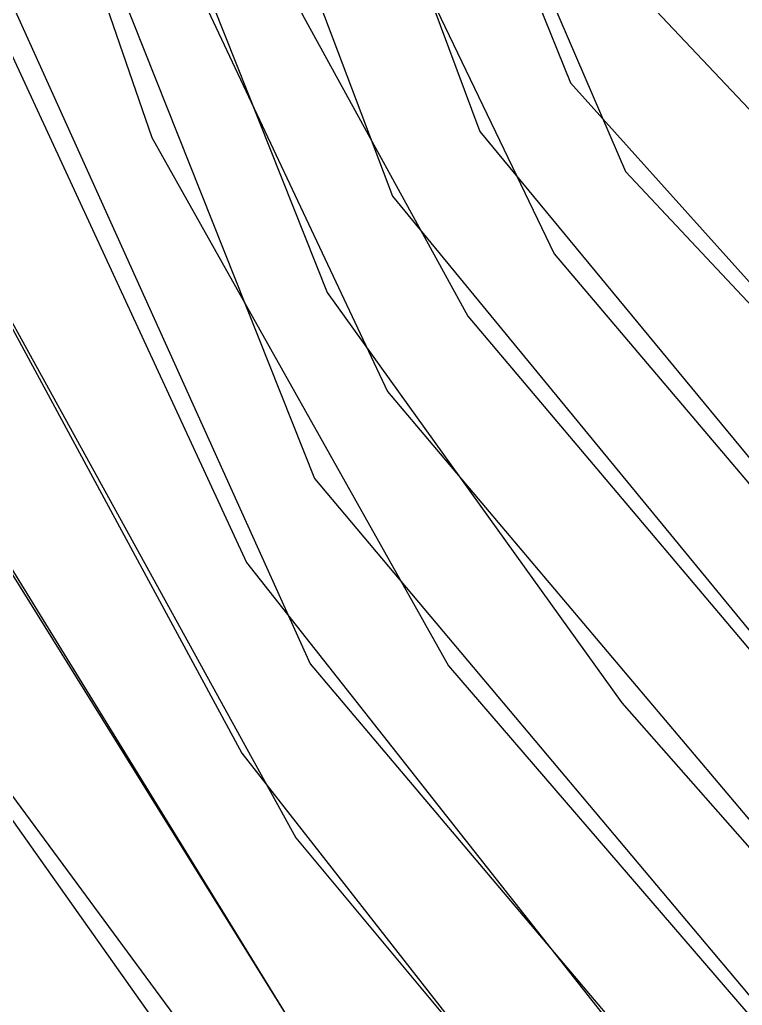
# Model space of a CAD drawing. Extents: x 104.513 to 104.5295, y 28.4567 to 28.4663.
# Drawn here: x 104.5130748 to 104.513252, y 28.4624593 to 28.462701 of the extents above; entities that cross this region are included whole.
import ezdxf

# ---------------------------------------------------------------- set-up
doc = ezdxf.new("R2010")
doc.units = 0
doc.header["$MEASUREMENT"] = 0
for name, color, linetype in [('Contour_Line_Intermediate', 7, 'Continuous'), ('Contour_Line_Major', 7, 'Continuous'), ('Contour_Line_Minor', 7, 'Continuous'), ('Iso-height_Area', 7, 'Continuous')]:
    doc.layers.add(name, color=color, linetype=linetype)

msp = doc.modelspace()

# ---------------------------------------------------------------- linework, layer by layer
at = {"layer": 'Contour_Line_Intermediate', "color": 0}
msp.add_polyline3d([(104.51298237, 28.46279285, 445), (104.51312928, 28.46252112, 445), (104.51327057, 28.46234059, 445), (104.51337204, 28.46223595, 445), (104.51366901, 28.46200066, 445), (104.51375134, 28.46194547, 445), (104.51382676, 28.46191488, 445), (104.51406316, 28.46189783, 445), (104.51417533, 28.46187084, 445), (104.51442613, 28.46171254, 445), (104.51458058, 28.46169439, 445), (104.51480653, 28.4617442, 445), (104.51492586, 28.46180189, 445), (104.51530906, 28.46202735, 445), (104.51538732, 28.46209898, 445), (104.51543113, 28.46221982, 445), (104.5154244, 28.46229962, 445), (104.51538109, 28.46238119, 445), (104.51521128, 28.46254085, 445), (104.51475659, 28.4628352, 445), (104.51446073, 28.46307559, 445)], dxfattribs=at)
at = {"layer": 'Contour_Line_Major', "color": 0}
msp.add_polyline3d([(104.51306271, 28.46316649, 450), (104.513142, 28.4627764, 450), (104.51320591, 28.46264355, 450), (104.51354573, 28.46224281, 450), (104.51370033, 28.46210175, 450), (104.51380019, 28.46203349, 450), (104.51390907, 28.46199929, 450), (104.51411182, 28.4619889, 450), (104.51422513, 28.46196954, 450), (104.51431169, 28.46193154, 450), (104.51447581, 28.4618066, 450), (104.51454685, 28.46178153, 450), (104.51462624, 28.46177513, 450), (104.51471323, 28.46178664, 450), (104.51485452, 28.46183393, 450), (104.51518001, 28.46201105, 450), (104.51527161, 28.46208524, 450), (104.51532306, 28.46216993, 450), (104.51532733, 28.46225046, 450), (104.51530352, 28.46230753, 450), (104.51521133, 28.46241764, 450), (104.51510349, 28.46251185, 450), (104.51459923, 28.46280389, 450), (104.51427564, 28.46305313, 450)], dxfattribs=at)
at = {"layer": 'Contour_Line_Minor', "color": 0}
for points in [[(104.5130934, 28.46320355, 452), (104.51316502, 28.46286591, 452), (104.51322802, 28.4627063, 452), (104.51342585, 28.4624971, 452), (104.51359881, 28.46225711, 452), (104.51370299, 28.46215275, 452), (104.51379638, 28.46208132, 452), (104.51392569, 28.46203636, 452), (104.5142604, 28.4620084, 452), (104.51434812, 28.46196682, 452), (104.51450305, 28.46184075, 452), (104.51460133, 28.46181184, 452), (104.51468617, 28.46181361, 452), (104.5148043, 28.46184121, 452), (104.51513401, 28.46200727, 452), (104.51523991, 28.46210052, 452), (104.51527889, 28.46218379, 452), (104.51526888, 28.46226196, 452), (104.51522024, 28.46234419, 452), (104.51514249, 28.46243156, 452), (104.5150511, 28.46250611, 452), (104.51458182, 28.46274869, 452), (104.5144288, 28.4628735, 452), (104.51422276, 28.46300246, 452)], [(104.51307734, 28.46318744, 451), (104.51314823, 28.46283817, 451), (104.51322338, 28.46266375, 451), (104.51340131, 28.4624742, 451), (104.51357876, 28.46224218, 451), (104.51378063, 28.46206792, 451), (104.51391546, 28.46201827, 451), (104.51415497, 28.46200445, 451), (104.51427139, 28.46197905, 451), (104.51433085, 28.46194832, 451), (104.51446401, 28.46183749, 451), (104.51459102, 28.46179395, 451), (104.51467502, 28.46179596, 451), (104.51480661, 28.46182845, 451), (104.51496816, 28.46190202, 451), (104.51517212, 28.46201989, 451), (104.51525818, 28.46209724, 451), (104.51530455, 28.4621737, 451), (104.51530094, 28.46226006, 451), (104.51525462, 28.46233573, 451), (104.51515598, 28.46244448, 451), (104.51506465, 28.46251768, 451), (104.51458531, 28.46278012, 451), (104.51424862, 28.46303054, 451)], [(104.51298237, 28.46271064, 444), (104.51314214, 28.46245379, 444), (104.51329271, 28.46227308, 444), (104.51340079, 28.46217996, 444), (104.51375374, 28.4619211, 444), (104.51385384, 28.46188992, 444), (104.51405626, 28.46187936, 444), (104.51415704, 28.46185565, 444), (104.51434979, 28.46172545, 444), (104.51447296, 28.46167987, 444), (104.51466349, 28.46169039, 444), (104.51488632, 28.4617661, 444), (104.51526506, 28.46198366, 444), (104.51536782, 28.46206336, 444), (104.51544033, 28.46218243, 444), (104.51545128, 28.4622687, 444), (104.51544128, 28.46230861, 444), (104.51539111, 28.46239864, 444), (104.51529319, 28.46250015, 444), (104.5151518, 28.46260426, 444), (104.51479513, 28.46283056, 444), (104.51446584, 28.46311475, 444)], [(104.51305055, 28.46310058, 449), (104.51311251, 28.46279973, 449), (104.51314407, 28.46270235, 449), (104.51318472, 28.46262834, 449), (104.51350506, 28.46224922, 449), (104.51368228, 28.46209097, 449), (104.51378456, 28.46201815, 449), (104.51389761, 28.46198226, 449), (104.51410126, 28.46197074, 449), (104.5142142, 28.46195011, 449), (104.5142915, 28.46191511, 449), (104.51446452, 28.46178793, 449), (104.51452317, 28.46176492, 449), (104.51461345, 28.46175722, 449), (104.51471266, 28.46177089, 449), (104.51484817, 28.4618176, 449), (104.51522298, 28.4620248, 449), (104.51531116, 28.46210028, 449), (104.51534675, 28.46217645, 449), (104.51534923, 28.4622613, 449), (104.515289, 28.4623655, 449), (104.51511839, 28.46252278, 449), (104.5146193, 28.4628217, 449), (104.51436447, 28.46301363, 449)], [(104.51301438, 28.46308234, 448), (104.51311425, 28.46271765, 448), (104.51316497, 28.46260986, 448), (104.5134695, 28.46224947, 448), (104.51369042, 28.46205916, 448), (104.51378908, 28.4619936, 448), (104.51389079, 28.46196376, 448), (104.51409071, 28.46195258, 448), (104.51419923, 28.46193223, 448), (104.51427198, 28.46189829, 448), (104.51446955, 28.46176009, 448), (104.51460995, 28.46174228, 448), (104.51472286, 28.46175829, 448), (104.51484107, 28.46180073, 448), (104.51524791, 28.46202721, 448), (104.51532742, 28.46210236, 448), (104.51535949, 28.46215174, 448), (104.51538125, 28.46222852, 448), (104.51537283, 28.4622782, 448), (104.51530039, 28.46238363, 448), (104.5151262, 28.46253807, 448), (104.51463935, 28.46283915, 448), (104.51438319, 28.46303539, 448)], [(104.51298237, 28.46263269, 443), (104.5131532, 28.46239125, 443), (104.51326868, 28.46225731, 443), (104.51369512, 28.46193243, 443), (104.51377136, 28.46189131, 443), (104.51384334, 28.4618714, 443), (104.51404816, 28.46186123, 443), (104.51413623, 28.46184114, 443), (104.51433921, 28.46170453, 443), (104.51441018, 28.4616726, 443), (104.51456479, 28.46166102, 443), (104.51480194, 28.46171539, 443), (104.51488583, 28.46175195, 443), (104.51525832, 28.46196831, 443), (104.51537771, 28.46205892, 443), (104.51544234, 28.46214579, 443), (104.51547185, 28.46224457, 443), (104.51545516, 28.46232507, 443), (104.51538921, 28.46243095, 443), (104.51530688, 28.46251303, 443), (104.51521131, 28.4625843, 443), (104.51481047, 28.4628444, 443), (104.51454012, 28.46307245, 443)], [(104.51298237, 28.46288792, 446), (104.51313046, 28.46256787, 446), (104.51331112, 28.46233877, 446), (104.51347984, 28.46217646, 446), (104.51370994, 28.46199472, 446), (104.51379929, 28.46194559, 446), (104.51388599, 28.46192489, 446), (104.51414737, 28.46190204, 446), (104.51424428, 28.46186156, 446), (104.51438333, 28.46175657, 446), (104.51443579, 28.46173108, 446), (104.51450897, 28.46171265, 446), (104.51459037, 28.46171035, 446), (104.51472684, 28.46173258, 446), (104.51484058, 28.46177247, 446), (104.5151687, 28.46195229, 446), (104.51530774, 28.46204389, 446), (104.51538116, 28.46212535, 446), (104.51541386, 28.46221209, 446), (104.51540753, 28.46229063, 446), (104.51537108, 28.46236373, 446), (104.51522194, 28.46251082, 446), (104.51476511, 28.46280382, 446), (104.51444135, 28.46305775, 446)], [(104.51298237, 28.46303364, 447), (104.51310722, 28.46267216, 447), (104.51317995, 28.46254255, 447), (104.51342858, 28.46225378, 447), (104.51367995, 28.46204225, 447), (104.5137738, 28.46197939, 447), (104.51388397, 28.46194526, 447), (104.51416217, 28.4619207, 447), (104.5142618, 28.46187708, 447), (104.5144509, 28.46174657, 447), (104.51460016, 28.46172632, 447), (104.51472817, 28.46174647, 447), (104.51483782, 28.4617851, 447), (104.51525548, 28.4620187, 447), (104.51534076, 28.46209575, 447), (104.5153721, 28.46213786, 447), (104.51539734, 28.46220584, 447), (104.51538365, 28.46230373, 447), (104.51533341, 28.46237646, 447), (104.51516383, 28.46253248, 447), (104.51470232, 28.46282224, 447), (104.51442602, 28.46303628, 447)]]:
    msp.add_polyline3d(points, dxfattribs=at)
at = {"layer": 'Iso-height_Area', "color": 0}
for points in [[(104.51298237, 28.46614898, 443), (104.51298398, 28.46269085, 443), (104.51299971, 28.4626098, 443), (104.51322986, 28.4622981, 443), (104.51336098, 28.46217992, 443), (104.51373989, 28.46190564, 443), (104.51384334, 28.4618714, 443), (104.51411416, 28.46184846, 443), (104.51418831, 28.46181403, 443), (104.51436881, 28.46168847, 443), (104.51448051, 28.46166053, 443), (104.5146794, 28.4616789, 443), (104.51488583, 28.46175195, 443), (104.51529764, 28.46199241, 443), (104.51537771, 28.46205892, 443), (104.51544234, 28.46214579, 443), (104.51546705, 28.46221064, 443), (104.51546512, 28.4622988, 443), (104.51537221, 28.46244997, 443), (104.51521131, 28.4625843, 443), (104.51481047, 28.4628444, 443), (104.51454012, 28.46307245, 443)], [(104.51298237, 28.46614898, 444), (104.51298373, 28.46277241, 444), (104.51299666, 28.46268991, 444), (104.51314214, 28.46245379, 444), (104.51332846, 28.46223933, 444), (104.51373316, 28.46193183, 444), (104.51385384, 28.46188992, 444), (104.51405626, 28.46187936, 444), (104.51415704, 28.46185565, 444), (104.51434979, 28.46172545, 444), (104.51444982, 28.46168432, 444), (104.51462901, 28.46168432, 444), (104.51480854, 28.46173186, 444), (104.51529921, 28.46200524, 444), (104.515397, 28.46209691, 444), (104.51544033, 28.46218243, 444), (104.51545128, 28.4622687, 444), (104.51542675, 28.46234073, 444), (104.51537654, 28.46241729, 444), (104.51527455, 28.46251545, 444), (104.51479513, 28.46283056, 444), (104.51446584, 28.46311475, 444)], [(104.51298237, 28.46614898, 445), (104.51298688, 28.4628059, 445), (104.51300779, 28.46274501, 445), (104.51314252, 28.46250035, 445), (104.51333001, 28.46227559, 445), (104.51366901, 28.46200066, 445), (104.51377842, 28.46193164, 445), (104.51386433, 28.46190845, 445), (104.51414067, 28.46188232, 445), (104.51422631, 28.46184638, 445), (104.51439415, 28.46172668, 445), (104.51449945, 28.46169592, 445), (104.51467047, 28.46170619, 445), (104.51484743, 28.46176177, 445), (104.51526999, 28.46200033, 445), (104.51537017, 28.46207869, 445), (104.51541993, 28.46217186, 445), (104.51543312, 28.46226182, 445), (104.51541132, 28.46233232, 445), (104.51534366, 28.46242472, 445), (104.51515721, 28.46257938, 445), (104.51478005, 28.46281725, 445), (104.51446073, 28.46307559, 445)], [(104.51298237, 28.46614898, 446), (104.51298747, 28.462894, 446), (104.51314604, 28.46254305, 446), (104.51339083, 28.46225343, 446), (104.51366504, 28.4620287, 446), (104.51376484, 28.46196135, 446), (104.51385802, 28.46192875, 446), (104.51407007, 28.46191629, 446), (104.51418539, 28.46189026, 446), (104.51424428, 28.46186156, 446), (104.51438333, 28.46175657, 446), (104.51450897, 28.46171265, 446), (104.51468102, 28.46172238, 446), (104.51484058, 28.46177247, 446), (104.51521381, 28.4619789, 446), (104.51535212, 28.462086, 446), (104.51540423, 28.46217132, 446), (104.51541497, 28.46225494, 446), (104.51538521, 28.46234414, 446), (104.51532763, 28.4624136, 446), (104.51514674, 28.46256556, 446), (104.51483932, 28.46275256, 446), (104.51467479, 28.462871, 446), (104.51444135, 28.46305775, 446)], [(104.5130934, 28.46320355, 452), (104.51316502, 28.46286591, 452), (104.51322802, 28.4627063, 452), (104.51342585, 28.4624971, 452), (104.51359881, 28.46225711, 452), (104.51372676, 28.46213264, 452), (104.51379638, 28.46208132, 452), (104.51388987, 28.46204383, 452), (104.51420708, 28.4620198, 452), (104.51428864, 28.46199884, 452), (104.51434812, 28.46196682, 452), (104.51450305, 28.46184075, 452), (104.51456233, 28.46181874, 452), (104.51464041, 28.46181032, 452), (104.51472895, 28.46182082, 452), (104.51483784, 28.46185442, 452), (104.51513401, 28.46200727, 452)], [(104.51298462, 28.4631943, 448), (104.51310269, 28.46275366, 448), (104.51315022, 28.46263413, 448), (104.51322249, 28.46253347, 448), (104.5134887, 28.46223126, 448), (104.51369042, 28.46205916, 448), (104.51378908, 28.4619936, 448), (104.51389079, 28.46196376, 448), (104.51409071, 28.46195258, 448), (104.51419923, 28.46193223, 448), (104.51427198, 28.46189829, 448), (104.51446955, 28.46176009, 448), (104.51460995, 28.46174228, 448), (104.51472286, 28.46175829, 448), (104.51484107, 28.46180073, 448), (104.51521667, 28.46200546, 448), (104.51532742, 28.46210236, 448), (104.51535949, 28.46215174, 448), (104.51538125, 28.46222852, 448), (104.51538033, 28.46226326, 448), (104.51531921, 28.46236145, 448), (104.5151724, 28.46250389, 448), (104.51463935, 28.46283915, 448), (104.51438319, 28.46303539, 448)], [(104.51307734, 28.46318744, 451), (104.51314823, 28.46283817, 451), (104.51320991, 28.46268552, 451), (104.51342069, 28.46245079, 451), (104.51356274, 28.46225942, 451), (104.51371441, 28.46211626, 451), (104.51381145, 28.46205101, 451), (104.51388328, 28.46202485, 451), (104.51415497, 28.46200445, 451), (104.51427139, 28.46197905, 451), (104.51433085, 28.46194832, 451), (104.51448591, 28.46182506, 451), (104.51455353, 28.46180069, 451), (104.51463332, 28.46179272, 451), (104.51472109, 28.46180373, 451), (104.51484618, 28.46184417, 451), (104.51513245, 28.46199354, 451)], [(104.51306971, 28.46314676, 450), (104.51312412, 28.46284398, 450), (104.51318768, 28.4626736, 450), (104.51352593, 28.462264, 450), (104.51362991, 28.46216204, 450), (104.51374053, 28.46207081, 450), (104.51382688, 28.46202068, 450), (104.51390907, 28.46199929, 450), (104.51411182, 28.4619889, 450), (104.51422513, 28.46196954, 450), (104.51431169, 28.46193154, 450), (104.51447581, 28.4618066, 450), (104.51454685, 28.46178153, 450), (104.51462624, 28.46177513, 450), (104.51471323, 28.46178664, 450), (104.51485452, 28.46183393, 450), (104.51513089, 28.46197981, 450)], [(104.51305869, 28.46307487, 449), (104.51311251, 28.46279973, 449), (104.51316625, 28.46265777, 449), (104.51347098, 28.46228689, 449), (104.5135906, 28.46216853, 449), (104.51380582, 28.4620069, 449), (104.51389761, 28.46198226, 449), (104.51410126, 28.46197074, 449), (104.5142142, 28.46195011, 449), (104.5142915, 28.46191511, 449), (104.51446452, 28.46178793, 449), (104.51452317, 28.46176492, 449), (104.51461345, 28.46175722, 449), (104.51471266, 28.46177089, 449), (104.51484817, 28.4618176, 449), (104.51518483, 28.46199937, 449), (104.51531116, 28.46210028, 449), (104.51534675, 28.46217645, 449), (104.51535316, 28.46222255, 449), (104.51534923, 28.4622613, 449), (104.51530501, 28.46234644, 449), (104.51513734, 28.46250915, 449), (104.5146193, 28.4628217, 449), (104.51436447, 28.46301363, 449)], [(104.51298405, 28.46304967, 447), (104.51301592, 28.46291811, 447), (104.51314713, 28.46258846, 447), (104.51342858, 28.46225378, 447), (104.51367995, 28.46204225, 447), (104.5137738, 28.46197939, 447), (104.51388397, 28.46194526, 447), (104.51416217, 28.4619207, 447), (104.5142618, 28.46187708, 447), (104.51442348, 28.46175917, 447), (104.51455693, 28.46172625, 447), (104.51468849, 28.4617376, 447), (104.51480168, 28.46176941, 447), (104.51513672, 28.46194606, 447), (104.51525548, 28.4620187, 447), (104.51534076, 28.46209575, 447), (104.5153721, 28.46213786, 447), (104.51539734, 28.46220584, 447), (104.51539317, 28.4622747, 447), (104.51537119, 28.46232654, 447), (104.51529555, 28.46241931, 447), (104.51520833, 28.46249815, 447), (104.51470232, 28.46282224, 447), (104.51442602, 28.46303628, 447)]]:
    msp.add_polyline3d(points, dxfattribs=at)

doc.saveas('drawing.dxf')
